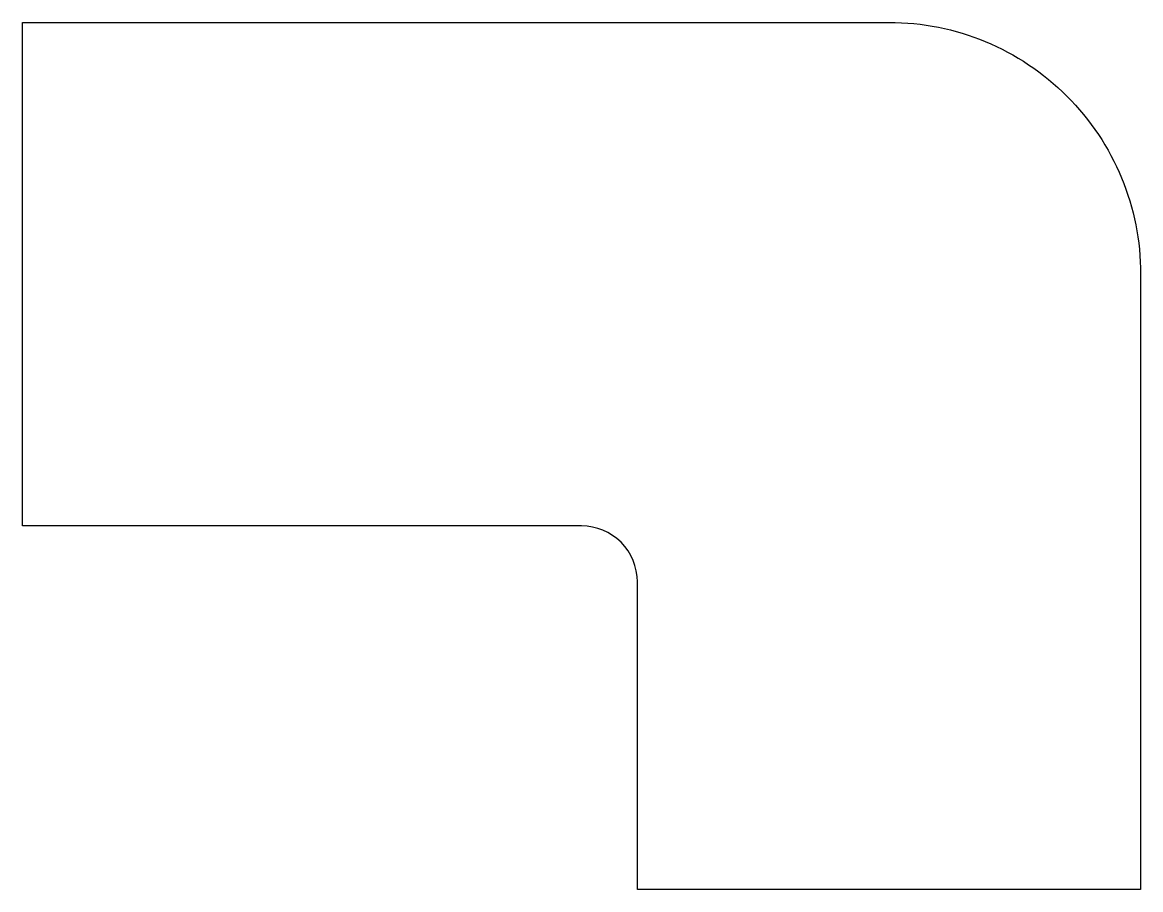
# Model space of a CAD drawing. Extents: x 154.5 to 194.5, y 207.5 to 238.5.
import ezdxf

# ---------------------------------------------------------------- set-up
doc = ezdxf.new("R2010")
doc.units = 0
doc.layers.get('0').update_dxf_attribs({"linetype": 'CONTINUOUS'})

msp = doc.modelspace()

# ---------------------------------------------------------------- linework, layer by layer
msp.add_lwpolyline([(176.48, 218.516, 0.414214), (174.48, 220.516), (154.48, 220.516), (154.48, 238.516), (185.48, 238.516, -0.414214), (194.48, 229.516), (194.48, 207.516), (176.48, 207.516)], format="xyb", close=True)

doc.saveas('drawing.dxf')
